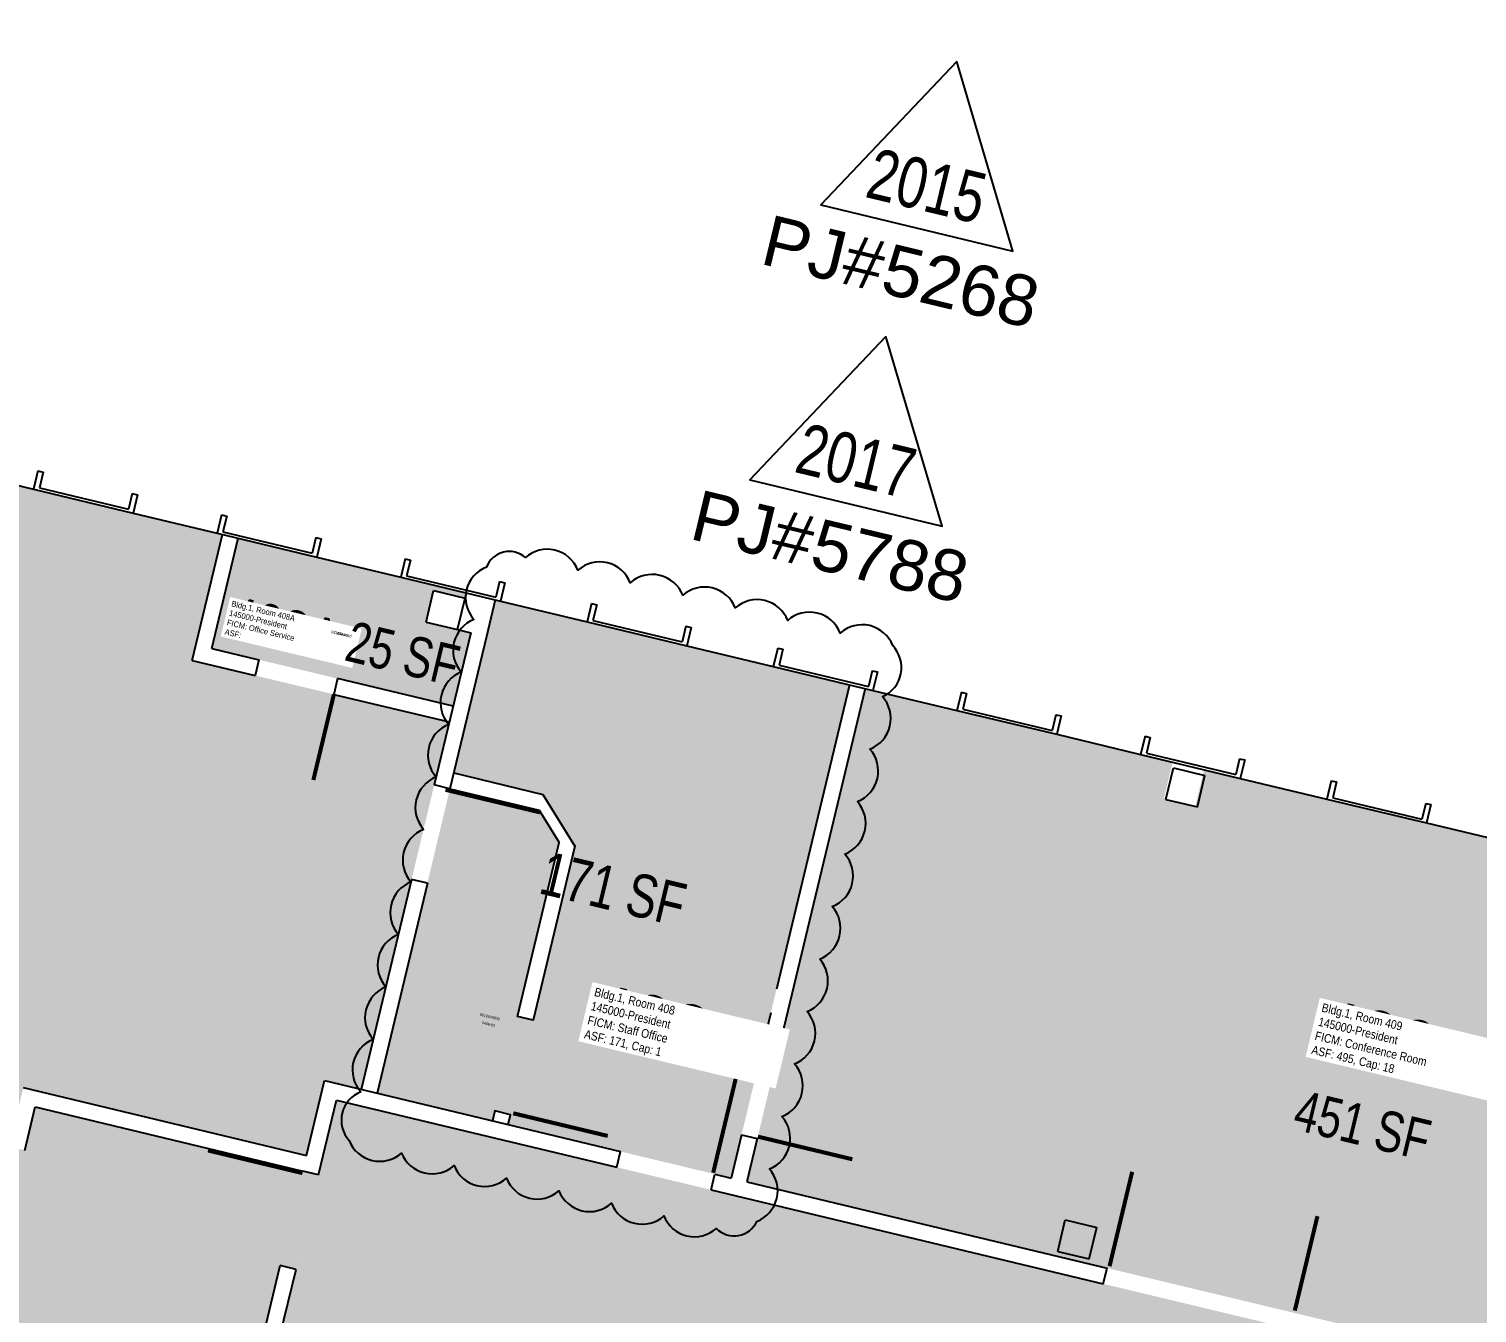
# Model space of a CAD drawing. Header units: inches. Extents: x 69220657 to 69222831, y 27675098 to 27677452.
# Drawn here: x 69221563 to 69222100, y 27676976 to 27677452 of the extents above; entities that cross this region are included whole.
import ezdxf
from ezdxf.enums import TextEntityAlignment as Align

# ---------------------------------------------------------------- set-up
doc = ezdxf.new("R2010")
doc.units = ezdxf.units.IN
doc.header["$LTSCALE"] = 100
doc.header["$MEASUREMENT"] = 0
doc.layers.get('0').update_dxf_attribs({"linetype": 'CONTINUOUS'})
for name, color, linetype in [('A-DOOR', 2, 'CONTINUOUS'), ('A-GLAZ', 1, 'CONTINUOUS'), ('A-IDEN-RNUM', 7, 'CONTINUOUS'), ('A-IDEN-SNUM', 4, 'CONTINUOUS'), ('A-IDEN-VNUM', 4, 'CONTINUOUS'), ('A-WALL', 5, 'CONTINUOUS'), ('AREA-TEXT', 3, 'CONTINUOUS'), ('Rooms-Category-Color', 7, 'CONTINUOUS'), ('Rooms-College-Color', 7, 'CONTINUOUS'), ('Rooms-Department-Color', 7, 'CONTINUOUS'), ('Rooms-Division-Color', 7, 'CONTINUOUS'), ('Rooms-Information', 7, 'CONTINUOUS')]:
    doc.layers.add(name, color=color, linetype=linetype)
doc.layers.add('A-REV', color=1, linetype='CONTINUOUS', true_color=0xff0000)
doc.styles.add('Arial', font='arial.ttf')
doc.styles.add('CP_AREA', font='arial.ttf', dxfattribs={"height": 15})
doc.styles.add('CP_ROOMSNUMBER', font='arial.ttf', dxfattribs={"height": 1})
doc.styles.add('CP_ROOMVNUMBER', font='arial.ttf', dxfattribs={"width": 0.85, "height": 0.075})

# ---------------------------------------------------------------- blocks, each defined once
blk = doc.blocks.new('ProjectRev')
at = {"transparency": 16777216}
blk.add_lwpolyline([(0, 0.122), (-0.1221, -0.0895), (0.1221, -0.0895)], close=True, dxfattribs=at)
at = {"transparency": 16777216, "insert": (-0.1798, -0.1151), "char_height": 0.0625, "width": 0.24749, "attachment_point": 1, "style": 'Arial'}
blk.add_mtext('PJ#', dxfattribs=at)
at = {"transparency": 16777216, "style": 'Arial', "width": 0.75}
blk.add_attdef('YEAR', text='', height=18.75, dxfattribs=at).set_placement((0, 0), align=Align.MIDDLE_CENTER)
at = {"transparency": 16777216, "style": 'Arial'}
blk.add_attdef('PROJECT', text='', height=18.75, dxfattribs=at).set_placement((-0.0276, -0.1151), align=Align.TOP_LEFT)

msp = doc.modelspace()

# ---------------------------------------------------------------- hatches: boundary and pattern name
at = {"layer": 'Rooms-Category-Color', "true_color": 0xfa9ba3}
for points in [[(69221710.43, 27677135.62), (69221704.59, 27677137.02), (69221712.98, 27677172.03), (69221718.57, 27677195.37), (69221675.79, 27677205.62), (69221623.27, 27677218.2), (69221634.45, 27677264.88), (69221437.04, 27677312.17), (69221423.53, 27677255.77), (69221398.37, 27677150.74), (69221383.69, 27677089.48), (69221391.32, 27677087.65), (69221426.33, 27677079.26), (69221557.76, 27677047.77), (69221560.67, 27677059.93), (69221665.7, 27677034.77), (69221672.34, 27677062.48), (69221685.95, 27677059.22), (69221704.59, 27677137.02)], [(69221648.01, 27677218.44), (69221677.19, 27677211.45), (69221719.97, 27677201.21), (69221726.49, 27677228.44), (69221709.96, 27677232.4), (69221712.75, 27677244.07), (69221724.42, 27677241.27), (69221724.89, 27677243.21), (69221700.58, 27677249.04), (69221640.28, 27677263.48), (69221630.5, 27677222.64)], [(69221839.85, 27677096.39), (69221859.18, 27677177.11), (69221860.58, 27677182.94), (69221866.87, 27677209.2), (69221838.67, 27677215.96), (69221806.58, 27677223.64), (69221769.62, 27677232.5), (69221737.53, 27677240.19), (69221735.59, 27677240.65), (69221720.21, 27677176.47), (69221753.27, 27677168.55), (69221765.07, 27677149.31), (69221756.09, 27677111.83), (69221749.62, 27677084.79), (69221743.78, 27677086.18), (69221759.24, 27677150.71), (69221751.87, 27677162.71), (69221718.81, 27677170.63), (69221691.79, 27677057.83), (69221734.53, 27677047.58), (69221735.41, 27677051.24), (69221741.24, 27677049.84), (69221740.37, 27677046.19), (69221823.07, 27677026.37), (69221826.91, 27677042.39), (69221835.3, 27677077.39), (69221837.75, 27677087.64)], [(69221872.71, 27677207.8), (69221986.68, 27677180.55), (69221983.43, 27677166.93), (69221995.1, 27677164.14), (69221998.35, 27677177.76), (69222209.19, 27677127.19), (69222195.14, 27677068.56), (69222186.75, 27677033.55), (69222165.39, 27676944.37), (69221828.91, 27677024.98)], [(69221389.92, 27677081.81), (69221424.93, 27677073.43), (69221556.36, 27677041.94), (69221555.42, 27677038.01), (69221561.25, 27677036.61), (69221565.11, 27677052.7), (69221670.16, 27677027.58), (69221661.75, 27676992.53), (69221655.91, 27676993.92), (69221649.97, 27676969.13), (69221647.05, 27676969.83), (69221613.51, 27676829.79), (69221554.18, 27676844), (69221558.38, 27676861.5), (69221544.37, 27676880.28), (69221538.53, 27676881.68), (69221552.54, 27676862.9), (69221548.35, 27676845.4), (69221530.84, 27676849.59), (69221495.84, 27676857.98), (69221481.25, 27676861.47), (69221337.33, 27676895.95), (69221340.82, 27676910.54), (69221348.28, 27676941.66), (69221357.13, 27676978.61), (69221365.05, 27677011.68), (69221373.9, 27677048.63), (69221381.82, 27677081.7), (69221382.29, 27677083.64)]]:
    msp.add_hatch(color=241, dxfattribs=at).paths.add_polyline_path(points)
at = {"layer": 'Rooms-Category-Color', "true_color": 0xadadad}
msp.add_hatch(color=253, dxfattribs=at).paths.add_polyline_path([(69221676.77, 27677055.25), (69222599.66, 27676834.16), (69222549.42, 27676624.08), (69222446.33, 27676648.73), (69222472.84, 27676759.61), (69222478.68, 27676758.21), (69222481.47, 27676769.88), (69222353.09, 27676800.58), (69222346.58, 27676773.35), (69222245.43, 27676797.54), (69222251.94, 27676824.77), (69221655.75, 27676967.34)])
at = {"layer": 'Rooms-College-Color', "true_color": 0x80bc67}
for points in [[(69221710.43, 27677135.62), (69221704.59, 27677137.02), (69221712.98, 27677172.03), (69221718.57, 27677195.37), (69221675.79, 27677205.62), (69221623.27, 27677218.2), (69221634.45, 27677264.88), (69221437.04, 27677312.17), (69221423.53, 27677255.77), (69221398.37, 27677150.74), (69221383.69, 27677089.48), (69221391.32, 27677087.65), (69221426.33, 27677079.26), (69221557.76, 27677047.77), (69221560.67, 27677059.93), (69221665.7, 27677034.77), (69221672.34, 27677062.48), (69221685.95, 27677059.22), (69221704.59, 27677137.02)], [(69221839.85, 27677096.39), (69221859.18, 27677177.11), (69221860.58, 27677182.94), (69221866.87, 27677209.2), (69221838.67, 27677215.96), (69221806.58, 27677223.64), (69221769.62, 27677232.5), (69221737.53, 27677240.19), (69221735.59, 27677240.65), (69221720.21, 27677176.47), (69221753.27, 27677168.55), (69221765.07, 27677149.31), (69221756.09, 27677111.83), (69221749.62, 27677084.79), (69221743.78, 27677086.18), (69221759.24, 27677150.71), (69221751.87, 27677162.71), (69221718.81, 27677170.63), (69221691.79, 27677057.83), (69221734.53, 27677047.58), (69221735.41, 27677051.24), (69221741.24, 27677049.84), (69221740.37, 27677046.19), (69221823.07, 27677026.37), (69221826.91, 27677042.39), (69221835.3, 27677077.39), (69221837.75, 27677087.64)], [(69221872.71, 27677207.8), (69221986.68, 27677180.55), (69221983.43, 27677166.93), (69221995.1, 27677164.14), (69221998.35, 27677177.76), (69222209.19, 27677127.19), (69222195.14, 27677068.56), (69222186.75, 27677033.55), (69222165.39, 27676944.37), (69221828.91, 27677024.98)], [(69221389.92, 27677081.81), (69221424.93, 27677073.43), (69221556.36, 27677041.94), (69221555.42, 27677038.01), (69221561.25, 27677036.61), (69221565.11, 27677052.7), (69221670.16, 27677027.58), (69221661.75, 27676992.53), (69221655.91, 27676993.92), (69221649.97, 27676969.13), (69221647.05, 27676969.83), (69221613.51, 27676829.79), (69221554.18, 27676844), (69221558.38, 27676861.5), (69221544.37, 27676880.28), (69221538.53, 27676881.68), (69221552.54, 27676862.9), (69221548.35, 27676845.4), (69221530.84, 27676849.59), (69221495.84, 27676857.98), (69221481.25, 27676861.47), (69221337.33, 27676895.95), (69221340.82, 27676910.54), (69221348.28, 27676941.66), (69221357.13, 27676978.61), (69221365.05, 27677011.68), (69221373.9, 27677048.63), (69221381.82, 27677081.7), (69221382.29, 27677083.64)]]:
    msp.add_hatch(color=83, dxfattribs=at).paths.add_polyline_path(points)
at = {"layer": 'Rooms-College-Color', "true_color": 0xadadad}
for points in [[(69221648.01, 27677218.44), (69221677.19, 27677211.45), (69221719.97, 27677201.21), (69221726.49, 27677228.44), (69221709.96, 27677232.4), (69221712.75, 27677244.07), (69221724.42, 27677241.27), (69221724.89, 27677243.21), (69221700.58, 27677249.04), (69221640.28, 27677263.48), (69221630.5, 27677222.64)], [(69221676.77, 27677055.25), (69222599.66, 27676834.16), (69222549.42, 27676624.08), (69222446.33, 27676648.73), (69222472.84, 27676759.61), (69222478.68, 27676758.21), (69222481.47, 27676769.88), (69222353.09, 27676800.58), (69222346.58, 27676773.35), (69222245.43, 27676797.54), (69222251.94, 27676824.77), (69221655.75, 27676967.34)]]:
    msp.add_hatch(color=253, dxfattribs=at).paths.add_polyline_path(points)
at = {"layer": 'Rooms-Department-Color', "true_color": 0xda49d0}
for points in [[(69221710.43, 27677135.62), (69221704.59, 27677137.02), (69221712.98, 27677172.03), (69221718.57, 27677195.37), (69221675.79, 27677205.62), (69221623.27, 27677218.2), (69221634.45, 27677264.88), (69221437.04, 27677312.17), (69221423.53, 27677255.77), (69221398.37, 27677150.74), (69221383.69, 27677089.48), (69221391.32, 27677087.65), (69221426.33, 27677079.26), (69221557.76, 27677047.77), (69221560.67, 27677059.93), (69221665.7, 27677034.77), (69221672.34, 27677062.48), (69221685.95, 27677059.22), (69221704.59, 27677137.02)], [(69221648.01, 27677218.44), (69221677.19, 27677211.45), (69221719.97, 27677201.21), (69221726.49, 27677228.44), (69221709.96, 27677232.4), (69221712.75, 27677244.07), (69221724.42, 27677241.27), (69221724.89, 27677243.21), (69221700.58, 27677249.04), (69221640.28, 27677263.48), (69221630.5, 27677222.64)], [(69221839.85, 27677096.39), (69221859.18, 27677177.11), (69221860.58, 27677182.94), (69221866.87, 27677209.2), (69221838.67, 27677215.96), (69221806.58, 27677223.64), (69221769.62, 27677232.5), (69221737.53, 27677240.19), (69221735.59, 27677240.65), (69221720.21, 27677176.47), (69221753.27, 27677168.55), (69221765.07, 27677149.31), (69221756.09, 27677111.83), (69221749.62, 27677084.79), (69221743.78, 27677086.18), (69221759.24, 27677150.71), (69221751.87, 27677162.71), (69221718.81, 27677170.63), (69221691.79, 27677057.83), (69221734.53, 27677047.58), (69221735.41, 27677051.24), (69221741.24, 27677049.84), (69221740.37, 27677046.19), (69221823.07, 27677026.37), (69221826.91, 27677042.39), (69221835.3, 27677077.39), (69221837.75, 27677087.64)], [(69221872.71, 27677207.8), (69221986.68, 27677180.55), (69221983.43, 27677166.93), (69221995.1, 27677164.14), (69221998.35, 27677177.76), (69222209.19, 27677127.19), (69222195.14, 27677068.56), (69222186.75, 27677033.55), (69222165.39, 27676944.37), (69221828.91, 27677024.98)], [(69221389.92, 27677081.81), (69221424.93, 27677073.43), (69221556.36, 27677041.94), (69221555.42, 27677038.01), (69221561.25, 27677036.61), (69221565.11, 27677052.7), (69221670.16, 27677027.58), (69221661.75, 27676992.53), (69221655.91, 27676993.92), (69221649.97, 27676969.13), (69221647.05, 27676969.83), (69221613.51, 27676829.79), (69221554.18, 27676844), (69221558.38, 27676861.5), (69221544.37, 27676880.28), (69221538.53, 27676881.68), (69221552.54, 27676862.9), (69221548.35, 27676845.4), (69221530.84, 27676849.59), (69221495.84, 27676857.98), (69221481.25, 27676861.47), (69221337.33, 27676895.95), (69221340.82, 27676910.54), (69221348.28, 27676941.66), (69221357.13, 27676978.61), (69221365.05, 27677011.68), (69221373.9, 27677048.63), (69221381.82, 27677081.7), (69221382.29, 27677083.64)]]:
    msp.add_hatch(color=213, dxfattribs=at).paths.add_polyline_path(points)
at = {"layer": 'Rooms-Department-Color', "true_color": 0xacacac}
msp.add_hatch(color=253, dxfattribs=at).paths.add_polyline_path([(69221676.77, 27677055.25), (69222599.66, 27676834.16), (69222549.42, 27676624.08), (69222446.33, 27676648.73), (69222472.84, 27676759.61), (69222478.68, 27676758.21), (69222481.47, 27676769.88), (69222353.09, 27676800.58), (69222346.58, 27676773.35), (69222245.43, 27676797.54), (69222251.94, 27676824.77), (69221655.75, 27676967.34)])
at = {"layer": 'Rooms-Division-Color', "true_color": 0xda49d0}
for points in [[(69221710.43, 27677135.62), (69221704.59, 27677137.02), (69221712.98, 27677172.03), (69221718.57, 27677195.37), (69221675.79, 27677205.62), (69221623.27, 27677218.2), (69221634.45, 27677264.88), (69221437.04, 27677312.17), (69221423.53, 27677255.77), (69221398.37, 27677150.74), (69221383.69, 27677089.48), (69221391.32, 27677087.65), (69221426.33, 27677079.26), (69221557.76, 27677047.77), (69221560.67, 27677059.93), (69221665.7, 27677034.77), (69221672.34, 27677062.48), (69221685.95, 27677059.22), (69221704.59, 27677137.02)], [(69221648.01, 27677218.44), (69221677.19, 27677211.45), (69221719.97, 27677201.21), (69221726.49, 27677228.44), (69221709.96, 27677232.4), (69221712.75, 27677244.07), (69221724.42, 27677241.27), (69221724.89, 27677243.21), (69221700.58, 27677249.04), (69221640.28, 27677263.48), (69221630.5, 27677222.64)], [(69221839.85, 27677096.39), (69221859.18, 27677177.11), (69221860.58, 27677182.94), (69221866.87, 27677209.2), (69221838.67, 27677215.96), (69221806.58, 27677223.64), (69221769.62, 27677232.5), (69221737.53, 27677240.19), (69221735.59, 27677240.65), (69221720.21, 27677176.47), (69221753.27, 27677168.55), (69221765.07, 27677149.31), (69221756.09, 27677111.83), (69221749.62, 27677084.79), (69221743.78, 27677086.18), (69221759.24, 27677150.71), (69221751.87, 27677162.71), (69221718.81, 27677170.63), (69221691.79, 27677057.83), (69221734.53, 27677047.58), (69221735.41, 27677051.24), (69221741.24, 27677049.84), (69221740.37, 27677046.19), (69221823.07, 27677026.37), (69221826.91, 27677042.39), (69221835.3, 27677077.39), (69221837.75, 27677087.64)], [(69221872.71, 27677207.8), (69221986.68, 27677180.55), (69221983.43, 27677166.93), (69221995.1, 27677164.14), (69221998.35, 27677177.76), (69222209.19, 27677127.19), (69222195.14, 27677068.56), (69222186.75, 27677033.55), (69222165.39, 27676944.37), (69221828.91, 27677024.98)], [(69221389.92, 27677081.81), (69221424.93, 27677073.43), (69221556.36, 27677041.94), (69221555.42, 27677038.01), (69221561.25, 27677036.61), (69221565.11, 27677052.7), (69221670.16, 27677027.58), (69221661.75, 27676992.53), (69221655.91, 27676993.92), (69221649.97, 27676969.13), (69221647.05, 27676969.83), (69221613.51, 27676829.79), (69221554.18, 27676844), (69221558.38, 27676861.5), (69221544.37, 27676880.28), (69221538.53, 27676881.68), (69221552.54, 27676862.9), (69221548.35, 27676845.4), (69221530.84, 27676849.59), (69221495.84, 27676857.98), (69221481.25, 27676861.47), (69221337.33, 27676895.95), (69221340.82, 27676910.54), (69221348.28, 27676941.66), (69221357.13, 27676978.61), (69221365.05, 27677011.68), (69221373.9, 27677048.63), (69221381.82, 27677081.7), (69221382.29, 27677083.64)]]:
    msp.add_hatch(color=213, dxfattribs=at).paths.add_polyline_path(points)
at = {"layer": 'Rooms-Division-Color', "true_color": 0xadadad}
msp.add_hatch(color=253, dxfattribs=at).paths.add_polyline_path([(69221676.77, 27677055.25), (69222599.66, 27676834.16), (69222549.42, 27676624.08), (69222446.33, 27676648.73), (69222472.84, 27676759.61), (69222478.68, 27676758.21), (69222481.47, 27676769.88), (69222353.09, 27676800.58), (69222346.58, 27676773.35), (69222245.43, 27676797.54), (69222251.94, 27676824.77), (69221655.75, 27676967.34)])

# ---------------------------------------------------------------- linework, layer by layer
at = {"layer": 'A-DOOR'}
for points in [[(69221675.79, 27677205.62, 1.5, 1.5, 0), (69221668.18, 27677173.88, 0, 0, 0), (69221667.45, 27677174.05, 0, 0, -0.394635), (69221646.61, 27677212.61, 0, 0, -0.414214)], [(69221717.18, 27677170.25, 1.5, 1.5, 0), (69221752.19, 27677161.87, 0, 0, 0), (69221752.01, 27677161.14, 0, 0, -0.414214), (69221707.51, 27677136.32, 0, 0, -0.414214)], [(69221742.28, 27677050.36, 1.5, 1.5, 0), (69221777.29, 27677041.97, 0, 0, 0), (69221777.46, 27677042.7, 0, 0, 0.414214), (69221749.03, 27677084.99, 0, 0, 0.414214)], [(69221832.97, 27677041.7, 1.5, 1.5, 0), (69221867.98, 27677033.32, 0, 0, 0), (69221868.15, 27677034.05, 0, 0, 0.414214), (69221839.72, 27677076.33, 0, 0, 0.414214)], [(69221816.39, 27677028.35, 1.5, 1.5, 0), (69221824.78, 27677063.36, 0, 0, 0), (69221824.05, 27677063.54, 0, 0, 0.414214), (69221781.76, 27677035.11, 0, 0, 0.414214)], [(69221664.13, 27677028.2, 1.5, 1.5, 0), (69221629.12, 27677036.59, 0, 0, 0), (69221628.94, 27677035.86, 0, 0, 0.414214), (69221657.37, 27676993.58, 0, 0, 0.414214)], [(69221963.3, 27676993.68, 1.5, 1.5, 0), (69221971.69, 27677028.69, 0, 0, 0), (69221972.42, 27677028.51, 0, 0, -0.414214), (69221997.24, 27676984.01, 0, 0, -0.414214)], [(69222031.97, 27676977.23, 1.5, 1.5, 0), (69222040.36, 27677012.24, 0, 0, 0), (69222039.63, 27677012.41, 0, 0, 0.414214), (69221997.34, 27676983.98, 0, 0, 0.414214)]]:
    msp.add_lwpolyline(points, format="xyseb", dxfattribs=at)
at = {"layer": 'A-GLAZ'}
for p, q in [((69221532.34, 27677289.34), (69221564.43, 27677281.66)), ((69221601.38, 27677272.8), (69221632.5, 27677265.35)), ((69221669.46, 27677256.49), (69221700.58, 27677249.04)), ((69221737.53, 27677240.19), (69221769.62, 27677232.5)), ((69221806.58, 27677223.64), (69221838.67, 27677215.96)), ((69221875.62, 27677207.1), (69221906.74, 27677199.65)), ((69221943.7, 27677190.8), (69221974.82, 27677183.34)), ((69222011.77, 27677174.49), (69222043.86, 27677166.8)), ((69222080.82, 27677157.95), (69222112.91, 27677150.26))]:
    msp.add_line(p, q, dxfattribs=at)
at = {"layer": 'A-REV'}
msp.add_lwpolyline([(69221681.42, 27677040.3, 0.520567), (69221700.87, 27677035.64, 0.520567), (69221720.32, 27677030.98, 0.520567), (69221739.77, 27677026.32, 0.520567), (69221759.22, 27677021.66, 0.520567), (69221778.67, 27677017, 0.520567), (69221798.12, 27677012.34, 0.520567), (69221817.57, 27677007.68, 0.520567), (69221832.56, 27677010.28, 0.520567), (69221837.22, 27677029.73, 0.520567), (69221841.88, 27677049.18, 0.520567), (69221846.54, 27677068.63, 0.520567), (69221851.2, 27677088.08, 0.520567), (69221855.86, 27677107.53, 0.520567), (69221860.52, 27677126.98, 0.520567), (69221865.18, 27677146.43, 0.520567), (69221869.84, 27677165.88, 0.520567), (69221874.5, 27677185.33, 0.520567), (69221879.15, 27677204.78, 0.520567), (69221882.92, 27677223.68, 0.520567), (69221863.47, 27677228.34, 0.520567), (69221844.02, 27677233, 0.520567), (69221824.57, 27677237.66, 0.520567), (69221805.12, 27677242.32, 0.520567), (69221785.67, 27677246.98, 0.520567), (69221766.22, 27677251.64, 0.520567), (69221746.77, 27677256.3, 0.520567), (69221732.33, 27677252.8, 0.520567), (69221727.67, 27677233.35, 0.520567), (69221723.01, 27677213.9, 0.520567), (69221718.35, 27677194.45, 0.520567), (69221713.69, 27677175, 0.520567), (69221709.03, 27677155.55, 0.520567), (69221704.37, 27677136.1, 0.520567), (69221699.71, 27677116.65, 0.520567), (69221695.05, 27677097.2, 0.520567), (69221690.39, 27677077.75, 0.520567), (69221685.73, 27677058.3, 0.520567)], format="xyb", close=True, dxfattribs=at)
at = {"layer": 'A-WALL'}
for p, q in [((69221566.06, 27677288.46), (69221564.43, 27677281.66)), ((69221566.06, 27677288.46), (69221568.01, 27677288)), ((69221568.01, 27677288), (69221566.61, 27677282.16)), ((69221564.43, 27677281.66), (69221601.38, 27677272.8)), ((69221566.61, 27677282.16), (69221599.67, 27677274.24)), ((69221601.07, 27677280.08), (69221599.67, 27677274.24)), ((69221601.07, 27677280.08), (69221603.01, 27677279.61)), ((69221603.01, 27677279.61), (69221601.38, 27677272.8)), ((69221634.13, 27677272.15), (69221632.5, 27677265.35)), ((69221634.13, 27677272.15), (69221636.08, 27677271.69)), ((69221636.08, 27677271.69), (69221634.68, 27677265.85)), ((69221623.27, 27677218.2), (69221634.45, 27677264.88)), ((69221630.5, 27677222.64), (69221640.28, 27677263.48)), ((69221632.5, 27677265.35), (69221669.46, 27677256.49)), ((69221634.68, 27677265.85), (69221667.75, 27677257.93)), ((69221669.14, 27677263.77), (69221667.75, 27677257.93)), ((69221669.14, 27677263.77), (69221671.09, 27677263.3)), ((69221671.09, 27677263.3), (69221669.46, 27677256.49)), ((69221702.21, 27677255.85), (69221700.58, 27677249.04)), ((69221702.21, 27677255.85), (69221704.15, 27677255.38)), ((69221704.15, 27677255.38), (69221702.76, 27677249.55)), ((69221700.58, 27677249.04), (69221737.53, 27677240.19)), ((69221702.76, 27677249.55), (69221735.82, 27677241.62)), ((69221737.22, 27677247.46), (69221735.82, 27677241.62)), ((69221737.22, 27677247.46), (69221739.16, 27677246.99)), ((69221739.16, 27677246.99), (69221737.53, 27677240.19)), ((69221709.96, 27677232.4), (69221712.75, 27677244.07)), ((69221712.75, 27677244.07), (69221724.42, 27677241.27)), ((69221721.63, 27677229.6), (69221724.89, 27677243.21)), ((69221721.63, 27677229.6), (69221724.42, 27677241.27)), ((69221735.59, 27677240.65), (69221732.32, 27677227.04)), ((69221771.25, 27677239.31), (69221769.62, 27677232.5)), ((69221771.25, 27677239.31), (69221773.2, 27677238.84)), ((69221773.2, 27677238.84), (69221771.8, 27677233)), ((69221709.96, 27677232.4), (69221721.63, 27677229.6)), ((69221721.63, 27677229.6), (69221726.49, 27677228.44)), ((69221769.62, 27677232.5), (69221806.58, 27677223.64)), ((69221771.8, 27677233), (69221804.87, 27677225.08)), ((69221806.26, 27677230.92), (69221804.87, 27677225.08)), ((69221806.26, 27677230.92), (69221808.21, 27677230.45)), ((69221808.21, 27677230.45), (69221806.58, 27677223.64)), ((69221726.49, 27677228.44), (69221712.98, 27677172.03)), ((69221732.32, 27677227.04), (69221718.81, 27677170.63)), ((69221840.3, 27677222.76), (69221838.67, 27677215.96)), ((69221840.3, 27677222.76), (69221842.25, 27677222.3)), ((69221842.25, 27677222.3), (69221840.85, 27677216.46)), ((69221838.67, 27677215.96), (69221875.62, 27677207.1)), ((69221840.85, 27677216.46), (69221873.91, 27677208.54)), ((69221875.31, 27677214.38), (69221873.91, 27677208.54)), ((69221875.31, 27677214.38), (69221877.25, 27677213.91)), ((69221877.25, 27677213.91), (69221875.62, 27677207.1)), ((69221866.87, 27677209.2), (69221839.85, 27677096.39)), ((69221872.71, 27677207.8), (69221841.13, 27677076)), ((69221908.37, 27677206.46), (69221906.74, 27677199.65)), ((69221908.37, 27677206.46), (69221910.32, 27677205.99)), ((69221910.32, 27677205.99), (69221908.92, 27677200.15)), ((69221906.74, 27677199.65), (69221943.7, 27677190.8)), ((69221908.92, 27677200.15), (69221941.99, 27677192.23)), ((69221943.38, 27677198.07), (69221941.99, 27677192.23)), ((69221943.38, 27677198.07), (69221945.33, 27677197.6)), ((69221945.33, 27677197.6), (69221943.7, 27677190.8)), ((69221976.45, 27677190.15), (69221974.82, 27677183.34)), ((69221976.45, 27677190.15), (69221978.39, 27677189.68)), ((69221978.39, 27677189.68), (69221977, 27677183.85)), ((69221974.82, 27677183.34), (69222011.77, 27677174.49)), ((69221977, 27677183.85), (69222010.06, 27677175.93)), ((69222011.46, 27677181.76), (69222010.06, 27677175.93)), ((69222011.46, 27677181.76), (69222013.4, 27677181.29)), ((69222013.4, 27677181.29), (69222011.77, 27677174.49)), ((69221984.2, 27677166.7), (69221986.99, 27677178.37)), ((69221986.99, 27677178.37), (69221998.66, 27677175.57)), ((69221995.87, 27677163.9), (69221998.66, 27677175.57)), ((69222045.49, 27677173.61), (69222043.86, 27677166.8)), ((69222045.49, 27677173.61), (69222047.44, 27677173.14)), ((69222047.44, 27677173.14), (69222046.04, 27677167.31)), ((69221984.2, 27677166.7), (69221995.87, 27677163.9)), ((69222043.86, 27677166.8), (69222080.82, 27677157.95)), ((69222046.04, 27677167.31), (69222079.11, 27677159.38)), ((69222080.5, 27677165.22), (69222079.11, 27677159.38)), ((69222080.5, 27677165.22), (69222082.45, 27677164.75)), ((69222082.45, 27677164.75), (69222080.82, 27677157.95)), ((69221704.59, 27677137.02), (69221685.95, 27677059.22)), ((69221710.43, 27677135.62), (69221691.79, 27677057.83)), ((69221837.75, 27677087.64), (69221835.3, 27677077.39)), ((69221835.3, 27677077.39), (69221841.13, 27677076)), ((69221560.67, 27677059.93), (69221665.7, 27677034.77)), ((69221665.7, 27677034.77), (69221672.34, 27677062.48)), ((69221672.34, 27677062.48), (69221782.03, 27677036.21)), ((69221561.25, 27677036.61), (69221565.11, 27677052.7)), ((69221565.11, 27677052.7), (69221664.3, 27677028.93)), ((69221670.13, 27677027.54), (69221676.77, 27677055.25)), ((69221676.77, 27677055.25), (69221780.63, 27677030.37)), ((69221826.91, 27677042.39), (69221823.07, 27677026.37)), ((69221826.91, 27677042.39), (69221832.74, 27677040.99)), ((69221780.63, 27677030.37), (69221782.03, 27677036.21)), ((69221832.74, 27677040.99), (69221828.91, 27677024.98)), ((69221670.13, 27677027.54), (69221664.3, 27677028.93)), ((69221815.64, 27677021.99), (69221817.03, 27677027.82)), ((69221817.03, 27677027.82), (69221823.07, 27677026.37)), ((69221815.64, 27677021.99), (69221960.97, 27676987.17)), ((69221828.91, 27677024.98), (69221962.37, 27676993)), ((69221944.07, 27676999.2), (69221946.87, 27677010.87)), ((69221946.87, 27677010.87), (69221958.54, 27677008.07)), ((69221955.74, 27676996.4), (69221958.54, 27677008.07)), ((69221944.07, 27676999.2), (69221955.74, 27676996.4)), ((69221649.97, 27676969.13), (69221655.91, 27676993.92)), ((69221661.75, 27676992.53), (69221655.91, 27676993.92)), ((69221655.81, 27676967.73), (69221661.75, 27676992.53)), ((69221960.97, 27676987.17), (69221962.37, 27676993))]:
    msp.add_line(p, q, dxfattribs=at)
for points in [[(69221630.5, 27677222.64), (69221648.01, 27677218.44)], [(69221623.27, 27677218.2), (69221646.61, 27677212.61)], [(69221648.01, 27677218.44), (69221646.61, 27677212.61)], [(69221677.19, 27677211.45), (69221675.79, 27677205.62)], [(69221719.97, 27677201.21), (69221677.19, 27677211.45)], [(69221675.79, 27677205.62), (69221718.57, 27677195.37)], [(69221720.21, 27677176.47), (69221753.27, 27677168.55)], [(69221718.81, 27677170.63), (69221712.98, 27677172.03)], [(69221718.81, 27677170.63), (69221751.87, 27677162.71)], [(69221753.27, 27677168.55), (69221765.07, 27677149.31)], [(69221751.87, 27677162.71), (69221759.24, 27677150.71)], [(69221765.07, 27677149.31), (69221749.63, 27677084.85), (69221743.8, 27677086.25), (69221759.24, 27677150.71)], [(69221710.43, 27677135.62), (69221704.59, 27677137.02)], [(69221740.37, 27677046.19), (69221741.24, 27677049.84), (69221735.41, 27677051.24), (69221734.53, 27677047.58)]]:
    msp.add_lwpolyline(points, dxfattribs=at)

# ---------------------------------------------------------------- block references
at = {"layer": 'A-REV'}
ref = msp.add_blockref('ProjectRev', (69221898.11, 27677404.55), dxfattribs=dict(at, xscale=300, yscale=300, zscale=300, rotation=346.5276805397287))
ref.add_attrib('PROJECT', '5268', dxfattribs={"layer": '0', "transparency": 16777216, "height": 18.75, "rotation": 346.5277, "style": 'Arial'}).set_placement((69221882.02, 27677372.9), align=Align.TOP_LEFT)
ref.add_attrib('YEAR', '2015', dxfattribs={"layer": '0', "transparency": 16777216, "height": 18.75, "rotation": 346.5277, "style": 'Arial', "width": 0.75}).set_placement((69221895.6, 27677394.07), align=Align.MIDDLE_CENTER)
ref = msp.add_blockref('ProjectRev', (69221871.89, 27677302.63, 412.5), dxfattribs=dict(at, xscale=300, yscale=300, zscale=300, rotation=346.5276805397287))
ref.add_attrib('PROJECT', '5788', dxfattribs={"layer": '0', "transparency": 16777216, "height": 18.75, "rotation": 346.5277, "style": 'Arial'}).set_placement((69221855.8, 27677270.99, 412.5), align=Align.TOP_LEFT)
ref.add_attrib('YEAR', '2017', dxfattribs={"layer": '0', "transparency": 16777216, "height": 18.75, "rotation": 346.5277, "style": 'Arial', "width": 0.75}).set_placement((69221869.38, 27677292.15, 412.5), align=Align.MIDDLE_CENTER)

# ---------------------------------------------------------------- texts
at = {"layer": 'A-IDEN-RNUM', "style": 'CP_ROOMSNUMBER', "width": 0.85}
for s, p in [('0408-A0', (69221678.56, 27677227.95)), ('0408-00', (69221733.12, 27677083.4)), ('0409-00', (69222061.97, 27677077.11))]:
    msp.add_text(s, height=1, rotation=346.5277, dxfattribs=at).set_placement(p, align=Align.MIDDLE)
at = {"layer": 'A-IDEN-SNUM', "style": 'CP_ROOMSNUMBER', "width": 0.85}
for s, p in [('00100408A0', (69221678.56, 27677227.95)), ('0010040800', (69221733.58, 27677086.12)), ('0010040900', (69222061.97, 27677077.11))]:
    msp.add_text(s, height=1, rotation=346.5277, dxfattribs=at).set_placement(p, align=Align.MIDDLE)
at = {"layer": 'A-IDEN-VNUM', "style": 'CP_ROOMVNUMBER', "width": 0.85}
for s, height, p in [('408A', 15, (69221657.11, 27677230.18)), ('408', 22.5, (69221792.37, 27677082.91)), ('409', 22.5, (69222061.97, 27677077.11))]:
    msp.add_text(s, height=height, rotation=346.5277, dxfattribs=at).set_placement(p, align=Align.MIDDLE)
at = {"layer": 'AREA-TEXT', "style": 'CP_AREA', "width": 0.75}
for s, height, p in [('25 SF', 15, (69221701.31, 27677220.77)), ('171 SF', 16, (69221779.33, 27677133.51)), ('451 SF', 15, (69222057.06, 27677045.98))]:
    msp.add_text(s, height=height, rotation=346.5277, dxfattribs=at).set_placement(p, align=Align.MIDDLE_CENTER)

# ---------------------------------------------------------------- next in the draw order: texts
at = {"layer": 'Rooms-Information', "attachment_point": 7, "rotation": 346.5277, "style": 'CP_ROOMVNUMBER', "bg_fill": 3, "box_fill_scale": 1.5, "bg_fill_color": 256, "bg_fill_true_color": 13158600, "bg_fill_transparency": 0}
for s, insert, char_height, width in [('Bldg.1, Room 408A^M^J145000-President^M^JFICM: Office Service^M^JASF: ', (69221635.14, 27677227.83), 2.1429, 48), ('Bldg.1, Room 408^M^J145000-President^M^JFICM: Staff Office^M^JASF: 171, Cap: 1', (69221768.1, 27677077.31), 3.2143, 72), ('Bldg.1, Room 409^M^J145000-President^M^JFICM: Conference Room^M^JASF: 495, Cap: 18', (69222037.7, 27677071.51), 3.2143, 72)]:
    msp.add_mtext(s, dxfattribs=dict(at, insert=insert, char_height=char_height, width=width))

doc.saveas('drawing.dxf')
